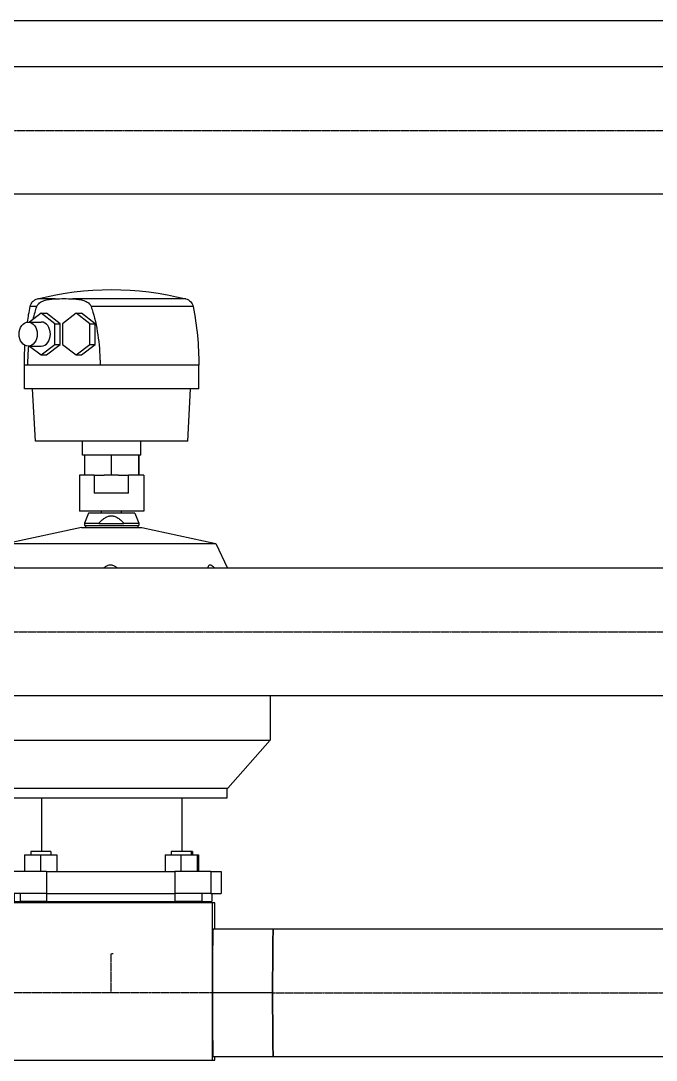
# Model space of a CAD drawing. Header units: millimetres. Extents: x 48717 to 75522, y 76128 to 88842.
# Drawn here: x 61792 to 62109, y 84223 to 84741 of the extents above; entities that cross this region are included whole.
import ezdxf

# ---------------------------------------------------------------- set-up
doc = ezdxf.new("R2010")
doc.units = ezdxf.units.MM
doc.linetypes.add('CENTER2', pattern=[1.125, 0.75, -0.125, 0.125, -0.125])
for name, color, linetype in [('Top (Plan) View2-CENTER', 1, 'CENTER2'), ('Top (Plan) View2-DV20-S1B-001c', 140, 'Continuous'), ('Top (Plan) View2-DV20-S1B-002a', 140, 'Continuous'), ('Top (Plan) View2-DV90-S1B-001c', 120, 'Continuous'), ('Top (Plan) View2-DV90-S1B-002a', 140, 'Continuous')]:
    doc.layers.add(name, color=color, linetype=linetype)

# ---------------------------------------------------------------- blocks, each defined once
blk = doc.blocks.new('*U746')
at = {"layer": 'Top (Plan) View2-CENTER'}
blk.add_line((58260.6236135678, 84436.3954066789), (64006.37388058822, 84436.3499158967), dxfattribs=at)
at = {"layer": 'Top (Plan) View2-DV90-S1B-001c', "color": 0, "linetype": 'ByBlock', "lineweight": -2}
for p, q in [((64006.37413196226, 84468.09991589571), (58260.62361356778, 84468.14540667989)), ((64006.37362921422, 84404.59991589769), (58260.62361356778, 84404.6454066779))]:
    blk.add_line(p, q, dxfattribs=at)
blk = doc.blocks.new('*U883')
at = {"layer": 'Top (Plan) View2-CENTER'}
blk.add_line((60280.28803177024, 84686.25153706872), (64006.43530969995, 84686.25153706872), dxfattribs=at)
at = {"layer": 'Top (Plan) View2-DV20-S1B-001c', "color": 0, "linetype": 'ByBlock', "lineweight": -2}
for p, q in [((64006.43530969995, 84718.00153706872), (60279.97054764404, 84718.00153706872)), ((64006.43530969995, 84654.50153706872), (60279.97054764404, 84654.50153706872))]:
    blk.add_line(p, q, dxfattribs=at)
blk = doc.blocks.new('*U902')
at = {"layer": 'Top (Plan) View2-CENTER'}
for p, q in [((61837.9857122416, 84275.97560207368), (61836.8637683374, 84275.97560207371)), ((61836.8637683374, 84275.97560207371), (61836.8637683374, 84256.47560207371)), ((61917.54160150504, 84256.47560207371), (61755.86781803374, 84256.47560207371))]:
    blk.add_line(p, q, dxfattribs=at)
at = {"layer": 'Top (Plan) View2-DV20-S1B-002a', "color": 0, "linetype": 'ByBlock', "lineweight": -2}
for p, q in [((61799.97919052538, 84598.47910546167), (61796.64602473957, 84598.47910546167)), ((61809.13312301569, 84602.35151925476), (61800.31843853267, 84602.35151925476)), ((61874.2330569452, 84602.35151925476), (61817.93803846894, 84602.35151925476)), ((61877.9054707383, 84598.47910546167), (61827.09197095926, 84598.47910546168)), ((61802.19876483172, 84595.16790691913), (61796.42012248033, 84590.77560207371)), ((61809.0349721331, 84589.97175449642), (61802.19876483172, 84595.16790691913)), ((61802.19876483172, 84595.16790691913), (61804.80042696833, 84595.16790691913)), ((61811.63663426971, 84589.97175449642), (61804.80042696834, 84595.16790691913)), ((61819.66907237969, 84595.16790691913), (61812.83286507831, 84589.97175449642)), ((61819.66907237969, 84595.16790691913), (61822.2707345163, 84595.16790691913)), ((61826.50527968106, 84589.97175449642), (61819.66907237969, 84595.16790691913)), ((61829.10694181768, 84589.97175449642), (61822.2707345163, 84595.16790691913)), ((61795.69460949018, 84590.77560207371), (61802.19876483172, 84590.77560207371)), ((61809.0349721331, 84579.579449651), (61809.0349721331, 84589.97175449642)), ((61809.0349721331, 84589.97175449642), (61811.63663426971, 84589.97175449642)), ((61811.63663426971, 84579.579449651), (61811.63663426971, 84589.97175449642)), ((61812.83286507831, 84589.97175449642), (61812.83286507831, 84579.579449651)), ((61826.50527968106, 84589.97175449642), (61829.10694181768, 84589.97175449642)), ((61826.50527968106, 84579.57944965102), (61826.50527968106, 84589.97175449644)), ((61829.10694181768, 84579.579449651), (61829.10694181768, 84589.97175449642)), ((61795.69460949018, 84578.77560207371), (61802.19876483172, 84578.77560207371)), ((61796.42012248033, 84578.77560207371), (61802.19876483172, 84574.3832972283)), ((61802.19876483172, 84574.3832972283), (61809.03497213309, 84579.579449651)), ((61804.80042696834, 84574.3832972283), (61811.63663426971, 84579.579449651)), ((61809.0349721331, 84579.579449651), (61811.63663426971, 84579.579449651)), ((61812.83286507831, 84579.579449651), (61819.66907237969, 84574.3832972283)), ((61819.66907237969, 84574.38329722831), (61826.50527968106, 84579.57944965102)), ((61822.2707345163, 84574.3832972283), (61829.10694181768, 84579.579449651)), ((61826.50527968106, 84579.57944965102), (61829.10694181768, 84579.57944965102)), ((61802.19876483172, 84574.3832972283), (61804.80042696833, 84574.3832972283)), ((61819.66907237969, 84574.38329722831), (61822.2707345163, 84574.38329722831)), ((61880.77357290205, 84569.27560207371), (61793.77574773894, 84569.27560207371)), ((61793.77574773894, 84557.47560207371), (61793.77574773894, 84569.2756020737)), ((61795.56085677457, 84569.47560207371), (61831.51030471007, 84569.47560207373)), ((61880.77574773894, 84569.27560207371), (61880.77357290205, 84569.27560207371)), ((61880.77574773894, 84557.47560207371), (61880.77574773894, 84569.2756020737)), ((61880.77357290205, 84557.47560207371), (61793.77574773894, 84557.47560207371)), ((61799.27574773894, 84531.47560207371), (61797.91314547758, 84557.47560207371)), ((61875.27574773894, 84531.47560207371), (61876.6383500003, 84557.47560207371)), ((61880.77574773894, 84557.47560207371), (61880.77357290205, 84557.47560207371)), ((61875.27384788143, 84531.47560207371), (61799.27574773894, 84531.47560207371)), ((61822.77574773894, 84524.47560207371), (61822.77574773894, 84531.47560207371)), ((61851.77574773894, 84524.47560207371), (61851.77574773894, 84531.47560207371)), ((61875.27574773894, 84531.47560207371), (61875.27384788142, 84531.47560207371)), ((61823.6984842988, 84524.47560207371), (61822.77574773894, 84524.47560207371)), ((61825.85328723633, 84524.47560207371), (61823.69848429879, 84524.47560207371)), ((61823.6984842988, 84524.47560207371), (61823.6984842988, 84514.47560207371)), ((61834.96506802237, 84524.47560207371), (61825.85328723633, 84524.47560207371)), ((61837.1198709599, 84524.47560207371), (61834.96506802237, 84524.47560207371)), ((61839.29969990628, 84524.47560207371), (61837.1198709599, 84524.47560207371)), ((61837.1198709599, 84524.47560207371), (61837.1198709599, 84514.47560207371)), ((61848.51730545366, 84524.47560207371), (61839.29969990628, 84524.47560207371)), ((61850.69713440004, 84524.47560207371), (61848.51730545366, 84524.47560207371)), ((61850.72216040889, 84524.47560207371), (61850.69713440004, 84524.47560207371)), ((61850.69713440004, 84524.47560207371), (61850.69713440004, 84514.47560207371)), ((61851.77574773894, 84524.47560207371), (61850.72216040889, 84524.47560207371)), ((61850.85301117908, 84524.47560207371), (61850.85301117908, 84514.47560207371)), ((61828.55340182667, 84514.47560207371), (61821.27574773894, 84514.47560207371)), ((61821.27574773894, 84514.47560207371), (61821.27574773894, 84496.47560207371)), ((61828.55340182667, 84514.47560207371), (61828.55340182667, 84505.47560207371)), ((61828.55340182667, 84514.47560207371), (61833.52362124275, 84514.47560207371)), ((61837.1198709599, 84514.47560207371), (61833.52362124276, 84514.47560207371)), ((61840.75788773411, 84514.47560207371), (61837.1198709599, 84514.47560207371)), ((61840.75788773411, 84514.47560207371), (61845.72810715019, 84514.47560207371)), ((61853.27574773894, 84514.47560207371), (61845.72810715019, 84514.47560207371)), ((61845.72810715019, 84505.47560207371), (61845.72810715019, 84514.47560207371)), ((61853.27574773894, 84514.47560207371), (61853.27574773894, 84496.47560207371)), ((61845.72810715019, 84505.47560207371), (61828.55340182667, 84505.47560207371)), ((61837.11575573834, 84496.47560207371), (61821.27574773894, 84496.47560207371)), ((61825.77574773894, 84495.4756020737), (61823.77574773894, 84490.52542836686)), ((61848.77517278206, 84495.4756020737), (61825.77574773894, 84495.4756020737)), ((61832.27574773894, 84495.47560207371), (61832.27574773894, 84496.47560207371)), ((61853.27574773894, 84496.47560207371), (61837.11575573834, 84496.47560207371)), ((61842.27574773894, 84495.47560207371), (61842.27574773894, 84496.47560207371)), ((61848.77574773894, 84495.4756020737), (61848.77517278206, 84495.4756020737)), ((61848.77517278206, 84495.4756020737), (61850.77507278955, 84490.52542836686)), ((61848.77574773894, 84495.4756020737), (61850.77574773894, 84490.52542836686)), ((61823.77574773894, 84490.52542836686), (61830.97140450979, 84490.52542836686)), ((61823.77574773894, 84490.52542836686), (61823.77574773894, 84489.4756020737)), ((61823.77574773894, 84489.4756020737), (61850.77507278956, 84489.4756020737)), ((61824.27574773894, 84489.4756020737), (61824.27574773894, 84488.4756020737)), ((61830.97140450979, 84490.4756020737), (61830.97140450979, 84490.52542836686)), ((61830.97140450979, 84490.4756020737), (61843.34010296718, 84490.4756020737)), ((61843.34010296718, 84490.52542836686), (61850.77507278956, 84490.52542836686)), ((61843.34010296719, 84490.52542836686), (61843.34010296719, 84490.4756020737)), ((61850.27509778769, 84489.4756020737), (61850.27509778769, 84488.4756020737)), ((61850.27574773894, 84489.4756020737), (61850.27574773894, 84488.4756020737)), ((61850.77507278956, 84490.52542836686), (61850.77574773894, 84490.52542836686)), ((61850.77507278956, 84490.52542836686), (61850.77507278956, 84489.4756020737)), ((61850.77507278956, 84489.4756020737), (61850.77574773894, 84489.4756020737)), ((61850.77574773894, 84490.52542836686), (61850.77574773894, 84489.4756020737)), ((61822.27574773894, 84488.4756020737), (61785.27574773894, 84480.4756020737)), ((61822.27574773894, 84488.4756020737), (61852.27499779518, 84488.4756020737)), ((61852.27499779518, 84488.4756020737), (61852.27574773894, 84488.4756020737)), ((61852.27499779518, 84488.4756020737), (61889.27314793392, 84480.4756020737)), ((61852.27574773894, 84488.4756020737), (61889.27574773894, 84480.4756020737)), ((61785.27574773894, 84480.4756020737), (61779.54610371848, 84468.1175463433)), ((61785.27574773894, 84480.4756020737), (61889.27314793392, 84480.4756020737)), ((61889.27314793392, 84480.4756020737), (61889.27574773894, 84480.4756020737)), ((61889.27314793392, 84480.4756020737), (61895.00292928498, 84468.11663223788)), ((61889.27574773894, 84480.4756020737), (61895.0058155825, 84468.11663221502)), ((61758.27574773894, 84404.61771474489), (61758.27574773894, 84401.4756020737)), ((61758.27574773894, 84401.4756020737), (61759.0061682994, 84401.4756020737)), ((61759.0061682994, 84382.4756020737), (61759.0061682994, 84401.4756020737)), ((61916.27179803517, 84404.61646384404), (61916.27179803517, 84382.4756020737)), ((61916.27574773894, 84404.61646381278), (61916.27574773894, 84382.4756020737)), ((61759.0061682994, 84382.4756020737), (61916.27179803517, 84382.4756020737)), ((61759.16465319604, 84382.29640072389), (61759.00616829941, 84382.4756020737)), ((61759.16465319604, 84378.4756020737), (61759.16465319604, 84382.29640072389)), ((61895.27284795642, 84358.4756020737), (61916.27179803516, 84382.4756020737)), ((61895.27574773894, 84358.4756020737), (61916.27574773894, 84382.4756020737)), ((61916.27179803517, 84382.4756020737), (61916.27574773894, 84382.4756020737)), ((61762.54545173558, 84378.4756020737), (61759.16465319598, 84378.4756020737)), ((61779.27574773894, 84358.4756020737), (61761.77574773894, 84378.4756020737)), ((61779.27574773894, 84358.4756020737), (61895.27284795642, 84358.4756020737)), ((61779.77574773894, 84358.4756020737), (61779.77574773894, 84353.4756020737)), ((61894.77287295455, 84358.4756020737), (61894.77287295455, 84353.4756020737)), ((61894.77574773894, 84358.4756020737), (61894.77574773894, 84353.4756020737)), ((61895.27284795642, 84358.4756020737), (61895.27574773894, 84358.4756020737)), ((61894.77287295455, 84353.4756020737), (61779.77574773894, 84353.4756020737)), ((61802.27574773894, 84353.4756020737), (61802.27574773894, 84326.9756020737)), ((61872.27399787018, 84353.4756020737), (61872.27399787018, 84326.9756020737)), ((61872.27574773894, 84353.4756020737), (61872.27574773894, 84326.9756020737)), ((61894.77574773894, 84353.4756020737), (61894.77287295455, 84353.4756020737)), ((61793.90672811418, 84325.3756020737), (61801.86014243187, 84325.3756020737)), ((61793.90672811418, 84325.3756020737), (61793.90672811418, 84316.97560207371)), ((61806.95226387522, 84326.97560207374), (61796.95251385648, 84326.97560207374)), ((61796.95251385648, 84326.9756020737), (61796.95251385648, 84325.3756020737)), ((61801.86014243187, 84325.3756020737), (61809.90592817417, 84325.3756020737)), ((61801.86014243187, 84325.3756020737), (61801.86014243187, 84316.97560207371)), ((61806.95251385648, 84326.97560207374), (61806.95226387523, 84326.97560207374)), ((61806.95226387523, 84326.9756020737), (61806.95226387523, 84325.37560207369)), ((61806.95251385648, 84326.9756020737), (61806.95251385648, 84325.3756020737)), ((61809.90592817417, 84325.3756020737), (61809.99829959879, 84325.3756020737)), ((61809.90592817417, 84325.3756020737), (61809.90592817417, 84316.97560207371)), ((61809.99829959879, 84325.3756020737), (61809.99829959879, 84316.97560207371)), ((61863.90322837666, 84325.3756020737), (61871.85664269435, 84325.3756020737)), ((61863.90322837666, 84325.3756020737), (61863.90322837666, 84316.97560207371)), ((61876.94876413771, 84326.97560207373), (61866.94901411896, 84326.97560207373)), ((61866.94901411896, 84326.9756020737), (61866.94901411896, 84325.3756020737)), ((61871.85664269434, 84325.3756020737), (61879.90242843665, 84325.3756020737)), ((61871.85664269434, 84325.3756020737), (61871.85664269434, 84316.97560207371)), ((61876.94901411896, 84326.97560207373), (61876.94876413771, 84326.97560207373)), ((61876.94876413771, 84326.9756020737), (61876.94876413771, 84325.37560207369)), ((61877.59873164014, 84326.97560207374), (61876.94901411896, 84326.97560207374)), ((61876.94901411896, 84326.9756020737), (61876.94901411896, 84325.3756020737)), ((61877.5989816214, 84326.97560207374), (61877.59873164014, 84326.97560207374)), ((61877.59873164014, 84326.9756020737), (61877.59873164014, 84325.37560207369)), ((61877.5989816214, 84326.9756020737), (61877.5989816214, 84325.37560207369)), ((61879.90242843665, 84325.3756020737), (61879.99479986127, 84325.3756020737)), ((61879.90242843665, 84325.3756020737), (61879.90242843665, 84316.97560207371)), ((61879.99479986126, 84325.3756020737), (61879.99479986126, 84316.97560207371)), ((61879.99479986127, 84325.37560207369), (61880.55239593908, 84325.37560207369)), ((61880.55239593908, 84325.37560207369), (61880.6447673637, 84325.37560207369)), ((61880.55239593908, 84325.37560207369), (61880.55239593908, 84316.9756020737)), ((61880.6447673637, 84325.37560207369), (61880.6447673637, 84316.9756020737)), ((61782.73425066756, 84316.9756020737), (61787.17308493433, 84316.9756020737)), ((61782.73425066756, 84316.9756020737), (61782.73425066756, 84310.4756020737)), ((61804.84207790229, 84316.97560207373), (61787.17308493434, 84316.97560207373)), ((61787.17308493434, 84316.9756020737), (61787.17308493434, 84305.9756020737)), ((61804.84207790229, 84316.97560207371), (61868.71946707015, 84316.97560207371)), ((61804.84207790229, 84316.97560207371), (61804.84207790229, 84305.97560207371)), ((61886.69834222804, 84316.97560207373), (61868.71946707015, 84316.97560207373)), ((61868.71946707015, 84316.97560207371), (61868.71946707015, 84305.97560207371)), ((61886.69834222804, 84316.9756020737), (61891.81724480859, 84316.9756020737)), ((61886.69834222804, 84316.9756020737), (61886.69834222804, 84305.9756020737)), ((61891.81724480859, 84316.9756020737), (61891.81724480859, 84305.9756020737)), ((61779.16865302104, 84310.4756020737), (61784.17012805721, 84310.4756020737)), ((61779.16865302104, 84310.4756020737), (61779.16865302104, 84301.9756020737)), ((61784.17012805721, 84310.4756020737), (61784.17012805721, 84305.9756020737)), ((61784.17012805721, 84305.9756020737), (61787.17308493433, 84305.9756020737)), ((61804.84207790229, 84305.97560207373), (61787.17308493434, 84305.97560207373)), ((61788.71412493938, 84305.9756020737), (61788.71412493938, 84301.9756020737)), ((61791.63533092649, 84305.9756020737), (61791.63533092649, 84301.9756020737)), ((61804.84207790229, 84305.97560207371), (61868.71946707015, 84305.97560207371)), ((61804.88707565246, 84305.97560207371), (61804.88707565246, 84301.97560207371)), ((61886.69834222804, 84305.97560207373), (61868.71946707015, 84305.97560207373)), ((61868.76446482032, 84305.97560207371), (61868.76446482032, 84301.97560207371)), ((61882.24862118874, 84305.9756020737), (61882.24862118874, 84301.9756020737)), ((61886.69834222804, 84305.9756020737), (61891.81724480859, 84305.9756020737)), ((61887.27324792642, 84305.9756020737), (61887.27324792642, 84301.9756020737)), ((61779.16865302104, 84301.9756020737), (61788.71412493938, 84301.9756020737)), ((61785.5283350449, 84222.97560207373), (61785.5283350449, 84301.37560207372)), ((61887.52323542736, 84301.37560207372), (61785.5283350449, 84301.37560207372)), ((61788.71412493938, 84301.9756020737), (61791.6353309265, 84301.9756020737)), ((61804.88707565246, 84301.97560207373), (61791.63533092649, 84301.97560207373)), ((61799.77574773894, 84301.3756020737), (61799.77574773894, 84301.97560207371)), ((61804.88707565246, 84301.97560207371), (61868.76446482032, 84301.97560207371)), ((61836.90076648753, 84301.37560207372), (61836.90076648753, 84301.97560207373)), ((61882.24862118874, 84301.97560207373), (61868.76446482032, 84301.97560207373)), ((61874.77574773894, 84301.3756020737), (61874.77574773894, 84301.97560207371)), ((61882.24862118874, 84301.9756020737), (61887.27324792642, 84301.9756020737)), ((61888.7331749319, 84301.3756020737), (61887.52323542736, 84301.37560207373)), ((61887.52323542736, 84222.97560207373), (61887.52323542736, 84301.37560207372)), ((61888.7331749319, 84288.2256020737), (61888.7331749319, 84301.37560207369)), ((61755.86781803374, 84288.22560207373), (61785.5283350449, 84288.22560207373)), ((61917.85971864105, 84288.22560207373), (61887.86121852863, 84288.22560207373)), ((61755.55033390754, 84256.47560207373), (61785.5283350449, 84256.47560207373)), ((61917.54223451486, 84256.47560207373), (61887.54373440244, 84256.47560207373)), ((61755.86781803374, 84224.72560207373), (61785.5283350449, 84224.72560207373)), ((61785.5283350449, 84222.97560207373), (61887.52323542736, 84222.97560207373)), ((61887.52323542736, 84222.97560207373), (61888.7331749319, 84222.9756020737)), ((61917.85971864105, 84224.72560207373), (61887.86121852863, 84224.72560207373)), ((61888.7331749319, 84222.9756020737), (61888.7331749319, 84224.72560207371))]:
    blk.add_line(p, q, dxfattribs=at)
at = {"layer": 'Top (Plan) View2-DV20-S1B-002a', "color": 0, "linetype": 'ByBlock', "lineweight": -2, "extrusion": (0, 0, -1)}
for centre, radius, start, end in [((-61837.27574773894, 84456.97560207375), 149.9999999999564, 75.73647602589458, 104.2635239741054), ((-61943.77574773903, 84569.27560207367), 150.0000000000938, 8.233011576602536, 11.22661614827677), ((-61801.55034883952, 84597.50565534877), 4.999999999957916, 11.22661614780726, 75.73647602614204), ((-61873.00114663836, 84597.50565534877), 4.999999999955521, 104.263523973858, 168.7733838521928), ((-61730.77574773827, 84569.27560207364), 150.0000000006707, 168.7733838517556, 179.9999999999722), ((-61943.77574773718, 84569.27560207374), 149.9999999982392, 0, 3.776069030123171)]:
    blk.add_arc(centre, radius, start, end, dxfattribs=at)
for centre, major_axis, ratio, start_param, end_param in [((61813.53558074232, 84456.9756020737), (3.739465625056925e-11, 145.4914086810795), 0.7595785890420895, 6.243337900033612, 6.323032714324901), ((61755.86781803376, 84256.47560207373), (-1.255211547833452e-13, -31.74999999999999), 0.009999500037497182, 1.570796326794702, 3.141592637566171), ((61917.85971864105, 84256.47560207373), (-1.255211547833452e-13, -31.74999999999998), 0.00999950003749718, 1.570796326794702, 3.141592653590235), ((61755.86781803376, 84256.47560207373), (-1.255211547842017e-13, -31.74999999999999), 0.009999500037497182, 1.629992087057576e-08, 1.570796326794703), ((61917.85971864109, 84256.47560207373), (-1.255211547833451e-13, -31.74999999999999), 0.00999950003749718, -3.952393967665557e-13, 1.57079632679554)]:
    blk.add_ellipse(centre, major_axis=major_axis, ratio=ratio, start_param=start_param, end_param=end_param, dxfattribs=at)
at = {"layer": 'Top (Plan) View2-DV20-S1B-002a', "color": 0, "linetype": 'ByBlock', "lineweight": -2}
blk.add_ellipse((61795.69460949019, 84584.77560207374), major_axis=(-1.440603775538394e-12, -6.000000000000012), ratio=0.7595785890420894, dxfattribs=at)
for centre, major_axis, ratio, start_param, end_param in [((61802.19876483175, 84584.77560207371), (-1.440736458470812e-12, -6.000000000000014), 0.7595785890420896, 3.161262659882091e-13, 3.141592653590109), ((61887.86121852865, 84256.47560207373), (1.255211547833452e-13, 31.75), 0.009999500037497179, 3.953619864068882e-13, 1.570796326795155), ((61887.86121852865, 84256.47560207373), (1.255211547833452e-13, 31.74999999999998), 0.00999950003749718, 1.570796326795091, 3.141592653590251)]:
    blk.add_ellipse(centre, major_axis=major_axis, ratio=ratio, start_param=start_param, end_param=end_param, dxfattribs=at)
for points, knots in [([(61798.12866496629, 84592.07425303415), (61798.43349384408, 84593.33682266854), (61798.76042842583, 84594.56497617527), (61799.37007492682, 84596.6314642587), (61799.66132946862, 84597.55089853528), (61799.97919052538, 84598.47910546167)], [7.377077772689018, 7.377077772689018, 7.377077772689018, 7.377077772689018, 7.757195801752349, 7.757195801752349, 8.042141858205039, 8.042141858205039, 8.042141858205039, 8.042141858205039]), ([(61799.97919052538, 84598.47910546167), (61800.0009617712, 84598.54219994582), (61800.02400838373, 84598.60313548648), (61800.14635807733, 84598.89981283805), (61800.27985658646, 84599.13847828787), (61800.58584366702, 84599.57093042698), (61800.75780592267, 84599.76536205334), (61801.21249660518, 84600.21294624331), (61801.55475841606, 84600.4728902807), (61802.27009128282, 84600.9129877433), (61802.6427836722, 84601.09420715181), (61803.78458252397, 84601.57071121834), (61804.63443266944, 84601.79557816054), (61806.38943242263, 84602.12329719661), (61807.29474320778, 84602.2246515361), (61808.51404837415, 84602.31602373603), (61808.82376491191, 84602.33572171292), (61809.13312301569, 84602.35151925476)], [1.978617043229544, 1.978617043229544, 1.978617043229544, 1.978617043229544, 1.998398918746788, 1.998398918746788, 2.079892195354188, 2.079892195354188, 2.161385471961588, 2.161385471961588, 2.304123784065979, 2.304123784065979, 2.446862096170369, 2.446862096170369, 2.777198921555216, 2.777198921555216, 3.107535746940061, 3.107535746940061, 3.21976918389957, 3.21976918389957, 3.21976918389957, 3.21976918389957]), ([(61817.93803846894, 84602.35151925478), (61818.24739657273, 84602.33572171292), (61818.55711311049, 84602.31602373603), (61819.77641827686, 84602.2246515361), (61820.681729062, 84602.12329719661), (61822.4367288152, 84601.79557816054), (61823.28657896067, 84601.57071121836), (61824.42837781244, 84601.09420715181), (61824.80107020181, 84600.91298774332), (61825.51640306858, 84600.4728902807), (61825.85866487946, 84600.21294624331), (61826.31335556196, 84599.76536205334), (61826.48531781761, 84599.57093042698), (61826.79130489818, 84599.13847828787), (61826.9248034073, 84598.89981283805), (61827.0471531009, 84598.60313548648), (61827.07019971344, 84598.54219994582), (61827.09197095926, 84598.47910546167)], [-3.219769183899571, -3.219769183899571, -3.219769183899571, -3.219769183899571, -3.107535746940061, -3.107535746940061, -2.777198921555216, -2.777198921555216, -2.446862096170369, -2.446862096170369, -2.304123784065978, -2.304123784065978, -2.161385471961587, -2.161385471961587, -2.079892195354188, -2.079892195354188, -1.998398918746788, -1.998398918746788, -1.978617043229544, -1.978617043229544, -1.978617043229544, -1.978617043229544]), ([(61827.09197095926, 84598.47910546167), (61827.40983201602, 84597.5508985353), (61827.70108655782, 84596.6314642587), (61829.12986393062, 84591.7884094557), (61830.05592994257, 84587.3024583649), (61831.23652783733, 84578.24041878435), (61831.50211123471, 84573.66701577257), (61831.51030471007, 84569.47560207373)], [12.79697045850665, 12.79697045850665, 12.79697045850665, 12.79697045850665, 13.08191651495934, 13.08191651495934, 14.35562537624656, 14.35562537624656, 15.60936368889497, 15.60936368889497, 15.60936368889497, 15.60936368889497]), ([(61788.79500692846, 84468.11747311702), (61788.77145574017, 84468.24744583467), (61788.74420535205, 84468.37234373722), (61788.61879179471, 84468.84630556697), (61788.48807095835, 84469.14520272386), (61788.13416044745, 84469.56742568672), (61787.91131549048, 84469.69128834821), (61787.34824842845, 84469.69128834821), (61787.04037975315, 84469.56742568672), (61786.39557160326, 84469.14520272386), (61786.05854654162, 84468.84630556697), (61785.60430462659, 84468.37235196967), (61785.49026055641, 84468.24746317268), (61785.3762990529, 84468.11750018393)], [2.03124408535575, 2.03124408535575, 2.03124408535575, 2.03124408535575, 2.088621792376571, 2.088621792376571, 2.260527857163272, 2.260527857163272, 2.43243392194997, 2.43243392194997, 2.60433998673667, 2.60433998673667, 2.776246051523369, 2.776246051523369, 2.833619776022181, 2.833619776022181, 2.833619776022181, 2.833619776022181]), ([(61840.17895484374, 84468.1170662953), (61840.03939207386, 84468.24718524455), (61839.8959519151, 84468.37222000734), (61839.30780566511, 84468.84630556697), (61838.83299963408, 84469.14520272387), (61837.81834761947, 84469.56742568672), (61837.27876780389, 84469.69128834821), (61836.13278466971, 84469.69128834821), (61835.59222872051, 84469.56742568672), (61834.57423699115, 84469.14520272387), (61834.09706243879, 84468.84630556697), (61833.50516084649, 84468.37223676316), (61833.36074289545, 84468.24722053514), (61833.22015963936, 84468.11712139011)], [2.031184229780011, 2.031184229780011, 2.031184229780011, 2.031184229780011, 2.088621792376573, 2.088621792376573, 2.260527857163272, 2.260527857163272, 2.43243392194997, 2.43243392194997, 2.604339986736671, 2.604339986736671, 2.776246051523371, 2.776246051523371, 2.833675508321599, 2.833675508321599, 2.833675508321599, 2.833675508321599]), ([(61888.65996420057, 84468.11668245701), (61888.54385563872, 84468.24693938348), (61888.4275754893, 84468.37210327685), (61887.96476160934, 84468.84630556697), (61887.62067641468, 84469.14520272386), (61886.95993491096, 84469.56742568672), (61886.64320005236, 84469.69128834821), (61886.0602839802, 84469.69128834821), (61885.82759670629, 84469.56742568672), (61885.45441312683, 84469.14520272386), (61885.31426363611, 84468.84630556697), (61885.1766781164, 84468.37211180026), (61885.14638793465, 84468.24695733614), (61885.1198568441, 84468.11671048506)], [2.031127760245111, 2.031127760245111, 2.031127760245111, 2.031127760245111, 2.088621792376573, 2.088621792376573, 2.260527857163272, 2.260527857163272, 2.43243392194997, 2.43243392194997, 2.60433998673667, 2.60433998673667, 2.776246051523369, 2.776246051523369, 2.833735960370023, 2.833735960370023, 2.833735960370023, 2.833735960370023])]:
    blk.add_open_spline(points, degree=3, knots=knots, dxfattribs=at)
for points in [[(61795.56085677457, 84569.47560207371), (61795.5666493009, 84572.43879817116), (61795.70108634029, 84575.59291405587), (61795.98468145445, 84578.77560207371)], [(61759.16465319604, 84382.29640072389), (61760.29128180946, 84381.02253162088), (61761.41820100887, 84379.74891997936), (61762.54545173562, 84378.4756020737)]]:
    blk.add_open_spline(points, degree=3, dxfattribs=at)
blk.add_rational_spline([(61830.97140450979, 84490.52542836686), (61837.15575373849, 84497.53817445155), (61843.34010296719, 84490.52542836686)], [1.016633621765143, 1.143712824485759, 1.016633621765142], degree=2, dxfattribs=at)
blk = doc.blocks.new('*U903')
at = {"layer": 'Top (Plan) View2-DV90-S1B-002a', "color": 0, "linetype": 'ByBlock', "lineweight": -2}
blk.add_line((64032.47778353068, 84740.90065305067), (61761.96794516794, 84740.90065305067), dxfattribs=at)
blk = doc.blocks.new('*U904')
at = {"layer": 'Top (Plan) View2-CENTER'}
blk.add_line((61917.85971864105, 84256.47560207371), (64014.49812154122, 84256.47560207367), dxfattribs=at)
at = {"layer": 'Top (Plan) View2-DV20-S1B-002a', "color": 0, "linetype": 'ByBlock', "lineweight": -2}
for p, q in [((64007.95667542158, 84288.22560207368), (61917.85971864106, 84288.22560207371)), ((64029.21827067875, 84224.72560207368), (61917.85971864106, 84224.72560207371))]:
    blk.add_line(p, q, dxfattribs=at)
for centre, major_axis, ratio, start_param, end_param in [((61917.85971864109, 84256.47560207373), (-1.455191522836685e-11, 31.74999999999386), 0.01001943735519596, 7.888609052210118e-31, 1.570796326795085), ((61917.85971864109, 84256.47560207367), (8.165925590222342e-12, 31.7499999999977), 0.01001943735539707, 1.570796326797504, 3.141592653592589)]:
    blk.add_ellipse(centre, major_axis=major_axis, ratio=ratio, start_param=start_param, end_param=end_param, dxfattribs=at)

msp = doc.modelspace()

# ---------------------------------------------------------------- block references
at = {"layer": 'Top (Plan) View2-DV20-S1B-001c'}
msp.add_blockref('*U883', (0, 0), dxfattribs=at)
at = {"layer": 'Top (Plan) View2-DV20-S1B-002a'}
for name in ['*U902', '*U904']:
    msp.add_blockref(name, (0, 0), dxfattribs=at)
at = {"layer": 'Top (Plan) View2-DV90-S1B-001c'}
msp.add_blockref('*U746', (0, 0), dxfattribs=at)
at = {"layer": 'Top (Plan) View2-DV90-S1B-002a'}
msp.add_blockref('*U903', (0, 0), dxfattribs=at)

doc.saveas('drawing.dxf')
